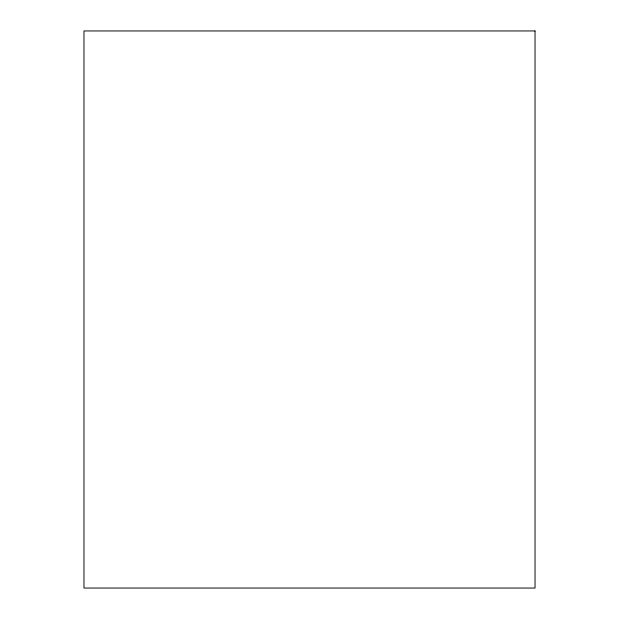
<?xml version="1.0" encoding="UTF-8"?>
<svg xmlns="http://www.w3.org/2000/svg" width="619" height="619" viewBox="0 0 619 619"><rect width="100%" height="100%" fill="white"/><g stroke="black" fill="none" stroke-linecap="round" stroke-linejoin="round"><path stroke-width="0.93" d="M535.033 30.95L83.967 30.95L83.967 588.05L535.033 588.05L535.033 30.95"/></g></svg>
